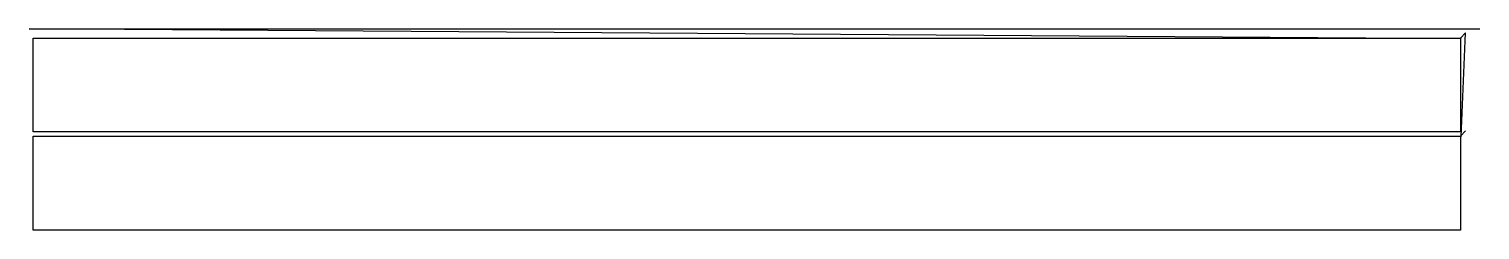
# Model space of a CAD drawing. Header units: metres. Extents: x 0 to 6888, y 20 to 976.
import ezdxf

# ---------------------------------------------------------------- set-up
doc = ezdxf.new("R2010")
doc.units = ezdxf.units.M

msp = doc.modelspace()

# ---------------------------------------------------------------- linework, layer by layer
at = {"layer": 'TOOL_0'}
for p, q in [((6798.536, 928.588), (0, 975.755)), ((0, 975.755), (1, 975.755)), ((1, 975.755), (0, 975.755)), ((0, 975.755), (1, 975.755)), ((1, 975.755), (6887, 975.755)), ((6887, 975.755), (6888, 975.755)), ((20, 486.124), (20, 932.124)), ((20, 932.124), (6795, 932.124)), ((6819.749, 956.873), (6795, 932.124)), ((6795, 932.124), (6795, 486.124)), ((6795, 932.124), (6798.536, 928.588)), ((6798.536, 462.465), (6819.749, 956.873)), ((6795, 486.124), (20, 486.124)), ((6819.749, 490.75), (6795, 466.001)), ((20, 20.001), (20, 466.001)), ((20, 466.001), (6795, 466.001)), ((6795, 466.001), (6795, 20.001)), ((6795, 466.001), (6798.536, 462.465)), ((6795, 20.001), (20, 20.001))]:
    msp.add_line(p, q, dxfattribs=at)

doc.saveas('drawing.dxf')
